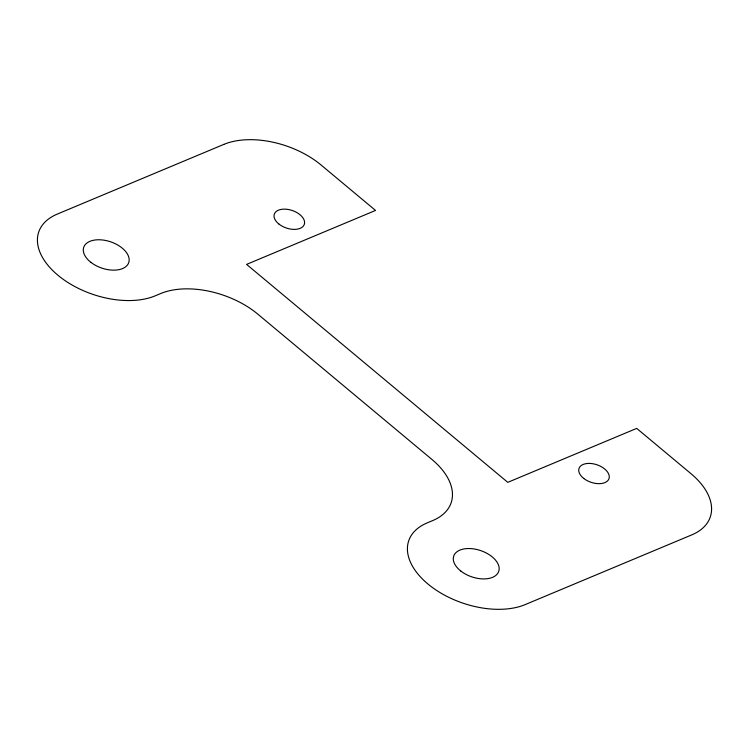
<?xml version="1.0" encoding="UTF-8"?>
<svg xmlns="http://www.w3.org/2000/svg" width="749" height="749" viewBox="0 0 749 749"><rect width="100%" height="100%" fill="white"/><g stroke="black" fill="none" stroke-linecap="round" stroke-linejoin="round"><path stroke-width="1.12" d="M223.801 144.407L57.261 214.102A71.305 41.607 18.8 0 0 57.879 275.201A71.305 41.607 18.8 0 0 155.202 295.827L160.576 293.58A71.305 41.607 18.8 0 1 257.899 314.215L432.004 459.512A71.305 41.607 18.8 0 1 432.632 520.611L427.258 522.858A71.305 41.607 18.8 0 0 427.876 583.958A71.305 41.607 18.8 0 0 525.199 604.593L691.739 534.898A71.305 41.607 18.8 0 0 691.121 473.799L636.706 428.391L507.775 482.347L246.599 264.397L375.539 210.441L321.124 165.042A71.305 41.607 18.8 0 0 223.801 144.407M90.91 262.347A23.771 13.866 18.8 0 0 128.678 262.777A23.771 13.866 18.8 0 0 99.111 239.764A23.771 13.866 18.8 0 0 90.91 262.347M460.907 571.113A23.771 13.866 18.8 0 0 498.675 571.543A23.771 13.866 18.8 0 0 469.099 548.53A23.771 13.866 18.8 0 0 460.907 571.113M583.789 478.461A15.841 9.25 18.8 0 0 608.965 478.742A15.841 9.25 18.8 0 0 589.257 463.406A15.841 9.25 18.8 0 0 583.789 478.461M279.087 224.185A15.841 9.25 18.8 0 0 304.272 224.466A15.841 9.25 18.8 0 0 284.554 209.13A15.841 9.25 18.8 0 0 279.087 224.185"/></g></svg>
